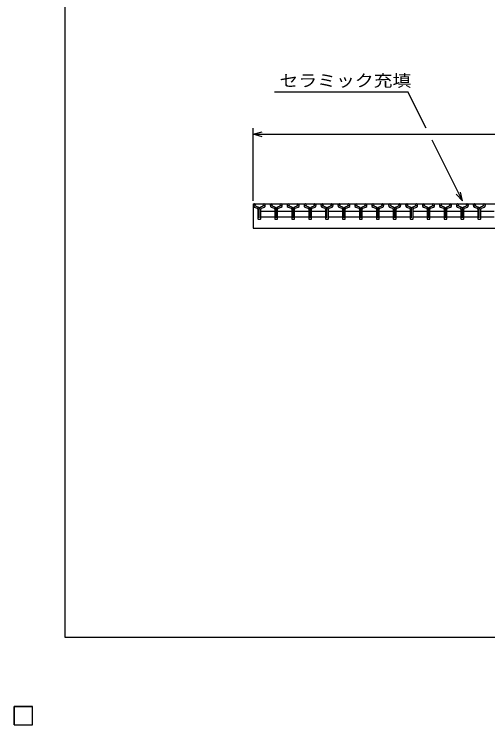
# Model space of a CAD drawing. Units: millimetres, scale not verified. Extents: x -1820 to 1724, y -1285 to 1059.
# Drawn here: x -1820 to -1039, y -1285 to -113 of the extents above; entities that cross this region are included whole.
import ezdxf
from ezdxf.enums import TextEntityAlignment as Align

# ---------------------------------------------------------------- set-up
doc = ezdxf.new("R2010")
doc.units = ezdxf.units.MM
doc.header["$LTSCALE"] = 10
for name, color, linetype, lineweight in [('0_2', 150, 'Continuous', 25), ('16', 3, 'Continuous', 25), ('22', 2, 'Continuous', 25)]:
    doc.layers.add(name, color=color, linetype=linetype, lineweight=lineweight)
doc.styles.add('ベクトル', font='')
doc.styles.get('ベクトル').set_extended_font_data('ベクトル')

msp = doc.modelspace()

# ---------------------------------------------------------------- linework, layer by layer
at = {"layer": '0_2'}
for p, q in [((-1736, -1141), (-1736, 1059)), ((1724, -1141), (-1736, -1141))]:
    msp.add_line(p, q, dxfattribs=at)
at = {"layer": '16'}
for p, q in [((-1426, -426), (-430, -426)), ((-1426, -426), (-1426, -466)), ((-1424.38, -431.18), (-1419.51, -432.89)), ((-1419.3, -430.53), (-1423.62, -429.01)), ((-1423.46, -428.31), (-1422.02, -427.61)), ((-1422.02, -427.61), (-1422.02, -427.38)), ((-1408.4, -429.01), (-1412.72, -430.53)), ((-1412.51, -432.89), (-1407.64, -431.18)), ((-1410, -427.38), (-1410, -427.61)), ((-1410, -427.61), (-1408.56, -428.31)), ((-1396.48, -431.18), (-1391.61, -432.89)), ((-1391.4, -430.53), (-1395.72, -429.01)), ((-1395.56, -428.31), (-1394.12, -427.61)), ((-1394.12, -427.61), (-1394.12, -427.38)), ((-1380.5, -429.01), (-1384.82, -430.53)), ((-1384.61, -432.89), (-1379.74, -431.18)), ((-1382.1, -427.38), (-1382.1, -427.61)), ((-1382.1, -427.61), (-1380.66, -428.31)), ((-1368.58, -431.18), (-1363.71, -432.89)), ((-1363.5, -430.53), (-1367.82, -429.01)), ((-1367.66, -428.31), (-1366.22, -427.61)), ((-1366.22, -427.61), (-1366.22, -427.38)), ((-1352.6, -429.01), (-1356.92, -430.53)), ((-1356.71, -432.89), (-1351.84, -431.18)), ((-1354.2, -427.38), (-1354.2, -427.61)), ((-1354.2, -427.61), (-1352.76, -428.31)), ((-1340.68, -431.18), (-1335.81, -432.89)), ((-1335.6, -430.53), (-1339.92, -429.01)), ((-1339.76, -428.31), (-1338.32, -427.61)), ((-1338.32, -427.61), (-1338.32, -427.38)), ((-1324.7, -429.01), (-1329.02, -430.53)), ((-1328.81, -432.89), (-1323.94, -431.18)), ((-1326.3, -427.38), (-1326.3, -427.61)), ((-1326.3, -427.61), (-1324.86, -428.31)), ((-1312.78, -431.18), (-1307.91, -432.89)), ((-1307.7, -430.53), (-1312.02, -429.01)), ((-1311.86, -428.31), (-1310.42, -427.61)), ((-1310.42, -427.61), (-1310.42, -427.38)), ((-1296.8, -429.01), (-1301.12, -430.53)), ((-1300.91, -432.89), (-1296.04, -431.18)), ((-1298.4, -427.38), (-1298.4, -427.61)), ((-1298.4, -427.61), (-1296.96, -428.31)), ((-1284.88, -431.18), (-1280.01, -432.89)), ((-1279.8, -430.53), (-1284.12, -429.01)), ((-1283.96, -428.31), (-1282.52, -427.61)), ((-1282.52, -427.61), (-1282.52, -427.38)), ((-1268.9, -429.01), (-1273.22, -430.53)), ((-1273.01, -432.89), (-1268.14, -431.18)), ((-1270.5, -427.38), (-1270.5, -427.61)), ((-1270.5, -427.61), (-1269.06, -428.31)), ((-1256.98, -431.18), (-1252.11, -432.89)), ((-1251.9, -430.53), (-1256.22, -429.01)), ((-1256.06, -428.31), (-1254.62, -427.61)), ((-1254.62, -427.61), (-1254.62, -427.38)), ((-1241, -429.01), (-1245.32, -430.53)), ((-1245.11, -432.89), (-1240.24, -431.18)), ((-1242.6, -427.38), (-1242.6, -427.61)), ((-1242.6, -427.61), (-1241.16, -428.31)), ((-1229.08, -431.18), (-1224.21, -432.89)), ((-1224, -430.53), (-1228.32, -429.01)), ((-1228.16, -428.31), (-1226.72, -427.61)), ((-1226.72, -427.61), (-1226.72, -427.38)), ((-1213.1, -429.01), (-1217.42, -430.53)), ((-1217.21, -432.89), (-1212.34, -431.18)), ((-1214.7, -427.38), (-1214.7, -427.61)), ((-1214.7, -427.61), (-1213.26, -428.31)), ((-1201.18, -431.18), (-1196.31, -432.89)), ((-1196.1, -430.53), (-1200.42, -429.01)), ((-1200.26, -428.31), (-1198.82, -427.61)), ((-1198.82, -427.61), (-1198.82, -427.38)), ((-1185.2, -429.01), (-1189.52, -430.53)), ((-1189.31, -432.89), (-1184.44, -431.18)), ((-1186.8, -427.38), (-1186.8, -427.61)), ((-1186.8, -427.61), (-1185.36, -428.31)), ((-1173.28, -431.18), (-1168.41, -432.89)), ((-1168.2, -430.53), (-1172.52, -429.01)), ((-1172.36, -428.31), (-1170.92, -427.61)), ((-1170.92, -427.61), (-1170.92, -427.38)), ((-1157.3, -429.01), (-1161.62, -430.53)), ((-1161.41, -432.89), (-1156.54, -431.18)), ((-1158.9, -427.38), (-1158.9, -427.61)), ((-1158.9, -427.61), (-1157.46, -428.31)), ((-1145.38, -431.18), (-1140.51, -432.89)), ((-1140.3, -430.53), (-1144.62, -429.01)), ((-1144.46, -428.31), (-1143.02, -427.61)), ((-1143.02, -427.61), (-1143.02, -427.38)), ((-1129.4, -429.01), (-1133.72, -430.53)), ((-1133.51, -432.89), (-1128.64, -431.18)), ((-1131, -427.38), (-1131, -427.61)), ((-1131, -427.61), (-1129.56, -428.31)), ((-1117.48, -431.18), (-1112.61, -432.89)), ((-1112.4, -430.53), (-1116.72, -429.01)), ((-1116.56, -428.31), (-1115.12, -427.61)), ((-1115.12, -427.61), (-1115.12, -427.38)), ((-1101.5, -429.01), (-1105.82, -430.53)), ((-1105.61, -432.89), (-1100.74, -431.18)), ((-1103.1, -427.38), (-1103.1, -427.61)), ((-1103.1, -427.61), (-1101.66, -428.31)), ((-1089.58, -431.18), (-1084.71, -432.89)), ((-1084.5, -430.53), (-1088.82, -429.01)), ((-1088.66, -428.31), (-1087.22, -427.61)), ((-1087.22, -427.61), (-1087.22, -427.38)), ((-1073.6, -429.01), (-1077.92, -430.53)), ((-1077.71, -432.89), (-1072.84, -431.18)), ((-1075.2, -427.38), (-1075.2, -427.61)), ((-1075.2, -427.61), (-1073.76, -428.31)), ((-1061.68, -431.18), (-1056.81, -432.89)), ((-1056.6, -430.53), (-1060.92, -429.01)), ((-1060.76, -428.31), (-1059.32, -427.61)), ((-1059.32, -427.61), (-1059.32, -427.38)), ((-1045.7, -429.01), (-1050.02, -430.53)), ((-1049.81, -432.89), (-1044.94, -431.18)), ((-1047.3, -427.38), (-1047.3, -427.61)), ((-1047.3, -427.61), (-1045.86, -428.31)), ((-1418.31, -434.59), (-1418.31, -450.31)), ((-1416, -448.71), (-1416, -434.64)), ((-1413.75, -439), (-1412.75, -438)), ((-1413.71, -450.31), (-1413.71, -434.59)), ((-1412.75, -438), (-1391.35, -438)), ((-1391.35, -438), (-1390.35, -439)), ((-1390.41, -434.59), (-1390.41, -450.31)), ((-1388.1, -448.71), (-1388.1, -434.64)), ((-1385.85, -439), (-1384.85, -438)), ((-1385.81, -450.31), (-1385.81, -434.59)), ((-1384.85, -438), (-1363.45, -438)), ((-1363.45, -438), (-1362.45, -439)), ((-1362.51, -434.59), (-1362.51, -450.31)), ((-1360.2, -448.71), (-1360.2, -434.64)), ((-1357.95, -439), (-1356.95, -438)), ((-1357.91, -450.31), (-1357.91, -434.59)), ((-1356.95, -438), (-1335.55, -438)), ((-1335.55, -438), (-1334.55, -439)), ((-1334.61, -434.59), (-1334.61, -450.31)), ((-1332.3, -448.71), (-1332.3, -434.64)), ((-1330.05, -439), (-1329.05, -438)), ((-1330.01, -450.31), (-1330.01, -434.59)), ((-1329.05, -438), (-1307.65, -438)), ((-1307.65, -438), (-1306.65, -439)), ((-1306.71, -434.59), (-1306.71, -450.31)), ((-1304.4, -448.71), (-1304.4, -434.64)), ((-1302.15, -439), (-1301.15, -438)), ((-1302.11, -450.31), (-1302.11, -434.59)), ((-1301.15, -438), (-1279.75, -438)), ((-1279.75, -438), (-1278.75, -439)), ((-1278.81, -434.59), (-1278.81, -450.31)), ((-1276.5, -448.71), (-1276.5, -434.64)), ((-1274.25, -439), (-1273.25, -438)), ((-1274.21, -450.31), (-1274.21, -434.59)), ((-1273.25, -438), (-1251.85, -438)), ((-1251.85, -438), (-1250.85, -439)), ((-1250.91, -434.59), (-1250.91, -450.31)), ((-1248.6, -448.71), (-1248.6, -434.64)), ((-1246.35, -439), (-1245.35, -438)), ((-1246.31, -450.31), (-1246.31, -434.59)), ((-1245.35, -438), (-1223.95, -438)), ((-1223.95, -438), (-1222.95, -439)), ((-1223.01, -434.59), (-1223.01, -450.31)), ((-1220.7, -448.71), (-1220.7, -434.64)), ((-1218.45, -439), (-1217.45, -438)), ((-1218.41, -450.31), (-1218.41, -434.59)), ((-1217.45, -438), (-1196.05, -438)), ((-1196.05, -438), (-1195.05, -439)), ((-1195.11, -434.59), (-1195.11, -450.31)), ((-1192.8, -448.71), (-1192.8, -434.64)), ((-1190.55, -439), (-1189.55, -438)), ((-1190.51, -450.31), (-1190.51, -434.59)), ((-1189.55, -438), (-1168.15, -438)), ((-1168.15, -438), (-1167.15, -439)), ((-1167.21, -434.59), (-1167.21, -450.31)), ((-1164.9, -448.71), (-1164.9, -434.64)), ((-1162.65, -439), (-1161.65, -438)), ((-1162.61, -450.31), (-1162.61, -434.59)), ((-1161.65, -438), (-1140.25, -438)), ((-1140.25, -438), (-1139.25, -439)), ((-1139.31, -434.59), (-1139.31, -450.31)), ((-1137, -448.71), (-1137, -434.64)), ((-1134.75, -439), (-1133.75, -438)), ((-1134.71, -450.31), (-1134.71, -434.59)), ((-1133.75, -438), (-1112.35, -438)), ((-1112.35, -438), (-1111.35, -439)), ((-1111.41, -434.59), (-1111.41, -450.31)), ((-1109.1, -448.71), (-1109.1, -434.64)), ((-1106.85, -439), (-1105.85, -438)), ((-1106.81, -450.31), (-1106.81, -434.59)), ((-1105.85, -438), (-1084.45, -438)), ((-1084.45, -438), (-1083.45, -439)), ((-1083.51, -434.59), (-1083.51, -450.31)), ((-1081.2, -448.71), (-1081.2, -434.64)), ((-1078.95, -439), (-1077.95, -438)), ((-1078.91, -450.31), (-1078.91, -434.59)), ((-1077.95, -438), (-1056.55, -438)), ((-1056.55, -438), (-1055.55, -439)), ((-1055.61, -434.59), (-1055.61, -450.31)), ((-1053.3, -448.71), (-1053.3, -434.64)), ((-1051.05, -439), (-1050.05, -438)), ((-1051.01, -450.31), (-1051.01, -434.59)), ((-1050.05, -438), (-1028.65, -438)), ((-1417.61, -451.01), (-1414.41, -451.01)), ((-1412.75, -448), (-1413.75, -447)), ((-1391.35, -448), (-1412.75, -448)), ((-1390.35, -447), (-1391.35, -448)), ((-1389.71, -451.01), (-1386.51, -451.01)), ((-1384.85, -448), (-1385.85, -447)), ((-1363.45, -448), (-1384.85, -448)), ((-1362.45, -447), (-1363.45, -448)), ((-1361.81, -451.01), (-1358.61, -451.01)), ((-1356.95, -448), (-1357.95, -447)), ((-1335.55, -448), (-1356.95, -448)), ((-1334.55, -447), (-1335.55, -448)), ((-1333.91, -451.01), (-1330.71, -451.01)), ((-1329.05, -448), (-1330.05, -447)), ((-1307.65, -448), (-1329.05, -448)), ((-1306.65, -447), (-1307.65, -448)), ((-1306.01, -451.01), (-1302.81, -451.01)), ((-1301.15, -448), (-1302.15, -447)), ((-1279.75, -448), (-1301.15, -448)), ((-1278.75, -447), (-1279.75, -448)), ((-1278.11, -451.01), (-1274.91, -451.01)), ((-1273.25, -448), (-1274.25, -447)), ((-1251.85, -448), (-1273.25, -448)), ((-1250.85, -447), (-1251.85, -448)), ((-1250.21, -451.01), (-1247.01, -451.01)), ((-1245.35, -448), (-1246.35, -447)), ((-1223.95, -448), (-1245.35, -448)), ((-1222.95, -447), (-1223.95, -448)), ((-1222.31, -451.01), (-1219.11, -451.01)), ((-1217.45, -448), (-1218.45, -447)), ((-1196.05, -448), (-1217.45, -448)), ((-1195.05, -447), (-1196.05, -448)), ((-1194.41, -451.01), (-1191.21, -451.01)), ((-1189.55, -448), (-1190.55, -447)), ((-1168.15, -448), (-1189.55, -448)), ((-1167.15, -447), (-1168.15, -448)), ((-1166.51, -451.01), (-1163.31, -451.01)), ((-1161.65, -448), (-1162.65, -447)), ((-1140.25, -448), (-1161.65, -448)), ((-1139.25, -447), (-1140.25, -448)), ((-1138.61, -451.01), (-1135.41, -451.01)), ((-1133.75, -448), (-1134.75, -447)), ((-1112.35, -448), (-1133.75, -448)), ((-1111.35, -447), (-1112.35, -448)), ((-1110.71, -451.01), (-1107.51, -451.01)), ((-1105.85, -448), (-1106.85, -447)), ((-1084.45, -448), (-1105.85, -448)), ((-1083.45, -447), (-1084.45, -448)), ((-1082.81, -451.01), (-1079.61, -451.01)), ((-1077.95, -448), (-1078.95, -447)), ((-1056.55, -448), (-1077.95, -448)), ((-1055.55, -447), (-1056.55, -448)), ((-1054.91, -451.01), (-1051.71, -451.01)), ((-1050.05, -448), (-1051.05, -447)), ((-1028.65, -448), (-1050.05, -448)), ((-1426, -466), (-430, -466)), ((-1820, -1255), (-1790, -1255)), ((-1820, -1285), (-1820, -1255)), ((-1820, -1255), (-1790, -1255)), ((-1820, -1285), (-1820, -1255)), ((-1820, -1255), (-1790, -1255)), ((-1820, -1285), (-1820, -1255)), ((-1820, -1255), (-1790, -1255)), ((-1820, -1285), (-1820, -1255)), ((-1820, -1255), (-1790, -1255)), ((-1820, -1285), (-1820, -1255)), ((-1790, -1285), (-1790, -1255)), ((-1790, -1285), (-1790, -1255)), ((-1790, -1285), (-1790, -1255)), ((-1790, -1285), (-1790, -1255)), ((-1790, -1285), (-1790, -1255)), ((-1820, -1285), (-1790, -1285)), ((-1820, -1285), (-1790, -1285)), ((-1820, -1285), (-1790, -1285)), ((-1820, -1285), (-1790, -1285)), ((-1820, -1285), (-1790, -1285))]:
    msp.add_line(p, q, dxfattribs=at)
for centre, radius, start, end in [((-1423.31, -428.7), 2.7, 90.98, 246.68), ((-1423.29, -428.72), 0.44, 111.91, 222.33), ((-1423.47, -427.45), 1.45, 2.5, 85.55), ((-1420.11, -434.59), 1.8, 0, 70.58), ((-1420.59, -434.94), 4.6, 3.78, 73.7), ((-1411.43, -434.94), 4.6, 106.3, 176.22), ((-1411.91, -434.59), 1.8, 109.42, 180), ((-1408.55, -427.45), 1.45, 94.45, 177.5), ((-1408.71, -428.7), 2.7, 293.32, 89.02002), ((-1408.73, -428.72), 0.44, 317.67, 68.08999), ((-1395.41, -428.7), 2.7, 90.98, 246.68), ((-1395.39, -428.72), 0.44, 111.91, 222.33), ((-1395.57, -427.45), 1.45, 2.5, 85.55), ((-1392.21, -434.59), 1.8, 0, 70.58), ((-1392.69, -434.94), 4.6, 3.78, 73.7), ((-1383.53, -434.94), 4.6, 106.3, 176.22), ((-1384.01, -434.59), 1.8, 109.42, 180), ((-1380.65, -427.45), 1.45, 94.45, 177.5), ((-1380.81, -428.7), 2.7, 293.32, 89.02002), ((-1380.83, -428.72), 0.44, 317.67, 68.08999), ((-1367.51, -428.7), 2.7, 90.98, 246.68), ((-1367.49, -428.72), 0.44, 111.91, 222.33), ((-1367.67, -427.45), 1.45, 2.5, 85.55), ((-1364.31, -434.59), 1.8, 0, 70.58), ((-1364.79, -434.94), 4.6, 3.78, 73.7), ((-1355.63, -434.94), 4.6, 106.3, 176.22), ((-1356.11, -434.59), 1.8, 109.42, 180), ((-1352.75, -427.45), 1.45, 94.45, 177.5), ((-1352.91, -428.7), 2.7, 293.32, 89.02002), ((-1352.93, -428.72), 0.44, 317.67, 68.08999), ((-1339.61, -428.7), 2.7, 90.98, 246.68), ((-1339.59, -428.72), 0.44, 111.91, 222.33), ((-1339.77, -427.45), 1.45, 2.5, 85.55), ((-1336.41, -434.59), 1.8, 0, 70.58), ((-1336.89, -434.94), 4.6, 3.78, 73.7), ((-1327.73, -434.94), 4.6, 106.3, 176.22), ((-1328.21, -434.59), 1.8, 109.42, 180), ((-1324.85, -427.45), 1.45, 94.45, 177.5), ((-1325.01, -428.7), 2.7, 293.32, 89.02002), ((-1325.03, -428.72), 0.44, 317.67, 68.08999), ((-1311.71, -428.7), 2.7, 90.98, 246.68), ((-1311.69, -428.72), 0.44, 111.91, 222.33), ((-1311.87, -427.45), 1.45, 2.5, 85.55), ((-1308.51, -434.59), 1.8, 0, 70.58), ((-1308.99, -434.94), 4.6, 3.78, 73.7), ((-1299.83, -434.94), 4.6, 106.3, 176.22), ((-1300.31, -434.59), 1.8, 109.42, 180), ((-1296.95, -427.45), 1.45, 94.45, 177.5), ((-1297.11, -428.7), 2.7, 293.32, 89.02002), ((-1297.13, -428.72), 0.44, 317.67, 68.08999), ((-1283.81, -428.7), 2.7, 90.98, 246.68), ((-1283.79, -428.72), 0.44, 111.91, 222.33), ((-1283.97, -427.45), 1.45, 2.5, 85.55), ((-1280.61, -434.59), 1.8, 0, 70.58), ((-1281.09, -434.94), 4.6, 3.78, 73.7), ((-1271.93, -434.94), 4.6, 106.3, 176.22), ((-1272.41, -434.59), 1.8, 109.42, 180), ((-1269.05, -427.45), 1.45, 94.45, 177.5), ((-1269.21, -428.7), 2.7, 293.32, 89.02002), ((-1269.23, -428.72), 0.44, 317.67, 68.08999), ((-1255.91, -428.7), 2.7, 90.98, 246.68), ((-1255.89, -428.72), 0.44, 111.91, 222.33), ((-1256.07, -427.45), 1.45, 2.5, 85.55), ((-1252.71, -434.59), 1.8, 0, 70.58), ((-1253.19, -434.94), 4.6, 3.78, 73.7), ((-1244.03, -434.94), 4.6, 106.3, 176.22), ((-1244.51, -434.59), 1.8, 109.42, 180), ((-1241.15, -427.45), 1.45, 94.45, 177.5), ((-1241.31, -428.7), 2.7, 293.32, 89.02002), ((-1241.33, -428.72), 0.44, 317.67, 68.08999), ((-1228.01, -428.7), 2.7, 90.98, 246.68), ((-1227.99, -428.72), 0.44, 111.91, 222.33), ((-1228.17, -427.45), 1.45, 2.5, 85.55), ((-1224.81, -434.59), 1.8, 0, 70.58), ((-1225.29, -434.94), 4.6, 3.78, 73.7), ((-1216.13, -434.94), 4.6, 106.3, 176.22), ((-1216.61, -434.59), 1.8, 109.42, 180), ((-1213.25, -427.45), 1.45, 94.45, 177.5), ((-1213.41, -428.7), 2.7, 293.32, 89.02002), ((-1213.43, -428.72), 0.44, 317.67, 68.08999), ((-1200.11, -428.7), 2.7, 90.98, 246.68), ((-1200.09, -428.72), 0.44, 111.91, 222.33), ((-1200.27, -427.45), 1.45, 2.5, 85.55), ((-1196.91, -434.59), 1.8, 0, 70.58), ((-1197.39, -434.94), 4.6, 3.78, 73.7), ((-1188.23, -434.94), 4.6, 106.3, 176.22), ((-1188.71, -434.59), 1.8, 109.42, 180), ((-1185.35, -427.45), 1.45, 94.45, 177.5), ((-1185.51, -428.7), 2.7, 293.32, 89.02002), ((-1185.53, -428.72), 0.44, 317.67, 68.08999), ((-1172.21, -428.7), 2.7, 90.98, 246.68), ((-1172.19, -428.72), 0.44, 111.91, 222.33), ((-1172.37, -427.45), 1.45, 2.5, 85.55), ((-1169.01, -434.59), 1.8, 0, 70.58), ((-1169.49, -434.94), 4.6, 3.78, 73.7), ((-1160.33, -434.94), 4.6, 106.3, 176.22), ((-1160.81, -434.59), 1.8, 109.42, 180), ((-1157.45, -427.45), 1.45, 94.45, 177.5), ((-1157.61, -428.7), 2.7, 293.32, 89.02002), ((-1157.63, -428.72), 0.44, 317.67, 68.08999), ((-1144.31, -428.7), 2.7, 90.98, 246.68), ((-1144.29, -428.72), 0.44, 111.91, 222.33), ((-1144.47, -427.45), 1.45, 2.5, 85.55), ((-1141.11, -434.59), 1.8, 0, 70.58), ((-1141.59, -434.94), 4.6, 3.78, 73.7), ((-1132.43, -434.94), 4.6, 106.3, 176.22), ((-1132.91, -434.59), 1.8, 109.42, 180), ((-1129.55, -427.45), 1.45, 94.45, 177.5), ((-1129.71, -428.7), 2.7, 293.32, 89.02002), ((-1129.73, -428.72), 0.44, 317.67, 68.08999), ((-1116.41, -428.7), 2.7, 90.98, 246.68), ((-1116.39, -428.72), 0.44, 111.91, 222.33), ((-1116.57, -427.45), 1.45, 2.5, 85.55), ((-1113.21, -434.59), 1.8, 0, 70.58), ((-1113.69, -434.94), 4.6, 3.78, 73.7), ((-1104.53, -434.94), 4.6, 106.3, 176.22), ((-1105.01, -434.59), 1.8, 109.42, 180), ((-1101.65, -427.45), 1.45, 94.45, 177.5), ((-1101.81, -428.7), 2.7, 293.32, 89.02002), ((-1101.83, -428.72), 0.44, 317.67, 68.08999), ((-1088.51, -428.7), 2.7, 90.98, 246.68), ((-1088.49, -428.72), 0.44, 111.91, 222.33), ((-1088.67, -427.45), 1.45, 2.5, 85.55), ((-1085.31, -434.59), 1.8, 0, 70.58), ((-1085.79, -434.94), 4.6, 3.78, 73.7), ((-1076.63, -434.94), 4.6, 106.3, 176.22), ((-1077.11, -434.59), 1.8, 109.42, 180), ((-1073.75, -427.45), 1.45, 94.45, 177.5), ((-1073.91, -428.7), 2.7, 293.32, 89.02002), ((-1073.93, -428.72), 0.44, 317.67, 68.08999), ((-1060.61, -428.7), 2.7, 90.98, 246.68), ((-1060.59, -428.72), 0.44, 111.91, 222.33), ((-1060.77, -427.45), 1.45, 2.5, 85.55), ((-1057.41, -434.59), 1.8, 0, 70.58), ((-1057.89, -434.94), 4.6, 3.78, 73.7), ((-1048.73, -434.94), 4.6, 106.3, 176.22), ((-1049.21, -434.59), 1.8, 109.42, 180), ((-1045.85, -427.45), 1.45, 94.45, 177.5), ((-1046.01, -428.7), 2.7, 293.32, 89.02002), ((-1046.03, -428.72), 0.44, 317.67, 68.08999), ((-1417.61, -450.31), 0.7, 180, 270), ((-1414.41, -450.31), 0.7, 270, 0), ((-1389.71, -450.31), 0.7, 180, 270), ((-1386.51, -450.31), 0.7, 270, 0), ((-1361.81, -450.31), 0.7, 180, 270), ((-1358.61, -450.31), 0.7, 270, 0), ((-1333.91, -450.31), 0.7, 180, 270), ((-1330.71, -450.31), 0.7, 270, 0), ((-1306.01, -450.31), 0.7, 180, 270), ((-1302.81, -450.31), 0.7, 270, 0), ((-1278.11, -450.31), 0.7, 180, 270), ((-1274.91, -450.31), 0.7, 270, 0), ((-1250.21, -450.31), 0.7, 180, 270), ((-1247.01, -450.31), 0.7, 270, 0), ((-1222.31, -450.31), 0.7, 180, 270), ((-1219.11, -450.31), 0.7, 270, 0), ((-1194.41, -450.31), 0.7, 180, 270), ((-1191.21, -450.31), 0.7, 270, 0), ((-1166.51, -450.31), 0.7, 180, 270), ((-1163.31, -450.31), 0.7, 270, 0), ((-1138.61, -450.31), 0.7, 180, 270), ((-1135.41, -450.31), 0.7, 270, 0), ((-1110.71, -450.31), 0.7, 180, 270), ((-1107.51, -450.31), 0.7, 270, 0), ((-1082.81, -450.31), 0.7, 180, 270), ((-1079.61, -450.31), 0.7, 270, 0), ((-1054.91, -450.31), 0.7, 180, 270), ((-1051.71, -450.31), 0.7, 270, 0)]:
    msp.add_arc(centre, radius, start, end, dxfattribs=at)
at = {"layer": '22', "color": 4}
for p, q in [((-1391.2, -241), (-1171.2, -241)), ((-1141.2, -301), (-1171.2, -241)), ((-1426, -421), (-1426, -301)), ((-1426, -311), (-1411, -307)), ((-1411, -315), (-1426, -311)), ((-1426, -311), (-430, -311)), ((-1081.2, -421), (-1131.2, -321)), ((-1081.2, -421), (-1091.2, -410)), ((-1081.2, -421), (-1084.2, -406.4)), ((-1790, -1255), (-1820, -1255)), ((-1820, -1255), (-1820, -1285)), ((-1790, -1255), (-1820, -1255)), ((-1820, -1255), (-1820, -1285)), ((-1790, -1255), (-1820, -1255)), ((-1820, -1255), (-1820, -1285)), ((-1790, -1285), (-1790, -1255)), ((-1790, -1285), (-1790, -1255)), ((-1790, -1285), (-1790, -1255)), ((-1820, -1285), (-1790, -1285)), ((-1820, -1285), (-1790, -1285)), ((-1820, -1285), (-1790, -1285))]:
    msp.add_line(p, q, dxfattribs=at)
at = {"layer": '22'}
for p, q in [((-1790, -1255), (-1820, -1255)), ((-1820, -1255), (-1820, -1285)), ((-1790, -1255), (-1820, -1255)), ((-1820, -1255), (-1820, -1285)), ((-1790, -1255), (-1820, -1255)), ((-1820, -1255), (-1820, -1285)), ((-1790, -1285), (-1790, -1255)), ((-1790, -1285), (-1790, -1255)), ((-1790, -1285), (-1790, -1255)), ((-1820, -1285), (-1790, -1285)), ((-1820, -1285), (-1790, -1285)), ((-1820, -1285), (-1790, -1285))]:
    msp.add_line(p, q, dxfattribs=at)

# ---------------------------------------------------------------- texts
at = {"layer": '22', "style": 'ベクトル', "width": 1.15}
msp.add_text('セラミック充填', height=19.79, dxfattribs=at).set_placement((-1382.7, -222.5), align=Align.MIDDLE_LEFT)

doc.saveas('drawing.dxf')
